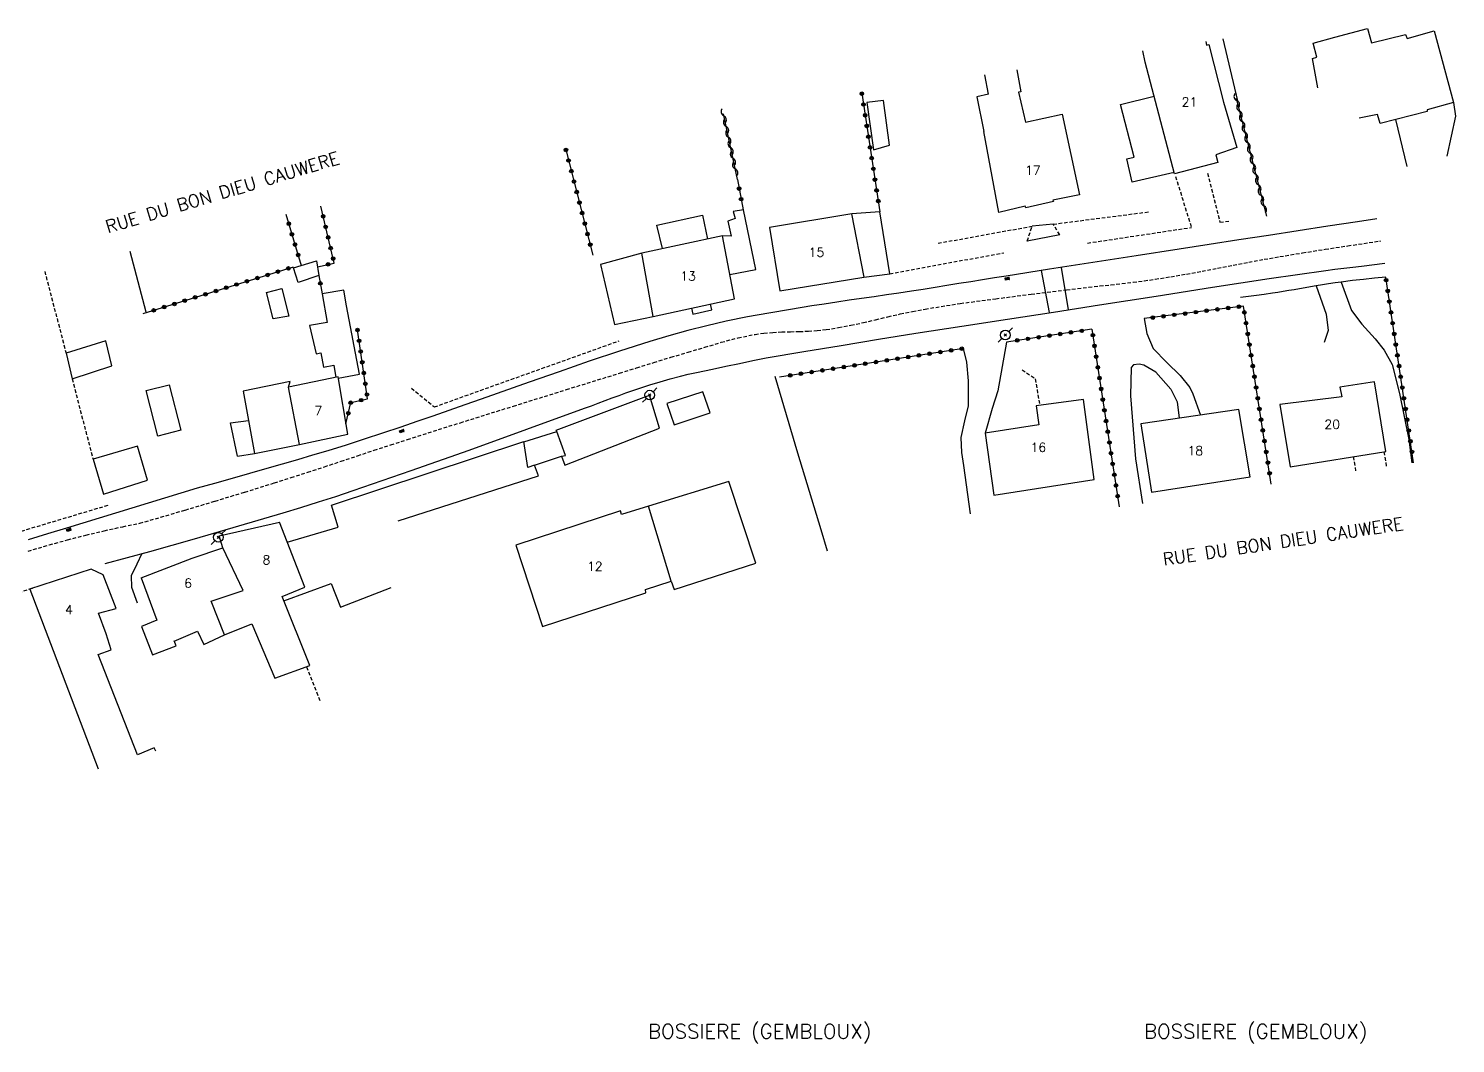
# Model space of a CAD drawing. Header units: millimetres. Extents: x 173000 to 174000, y 134000 to 135000.
# Drawn here: x 173361.5 to 173558.7, y 134235.2 to 134375.5 of the extents above; entities that cross this region are included whole.
import ezdxf
from ezdxf.enums import TextEntityAlignment as Align

# ---------------------------------------------------------------- set-up
doc = ezdxf.new("R2010")
doc.units = ezdxf.units.MM
doc.linetypes.add('DASHED', pattern=[0.75, 0.5, -0.25])
doc.layers.get('0').update_dxf_attribs({"linetype": 'CONTINUOUS'})
for name, color, linetype in [('W0001', 6, 'DASHED'), ('W0014', 7, 'CONTINUOUS'), ('W0017', 7, 'CONTINUOUS'), ('W0020', 2, 'CONTINUOUS'), ('W0101', 7, 'CONTINUOUS'), ('W0104', 1, 'CONTINUOUS'), ('W0105', 7, 'CONTINUOUS'), ('W0112', 1, 'DASHED'), ('W0303', 7, 'CONTINUOUS'), ('W0310', 3, 'CONTINUOUS'), ('W0323', 7, 'CONTINUOUS'), ('W0401', 7, 'CONTINUOUS'), ('W0473', 7, 'CONTINUOUS'), ('W0980', 7, 'CONTINUOUS'), ('W0989', 7, 'CONTINUOUS'), ('W0991', 7, 'CONTINUOUS'), ('W1102', 7, 'CONTINUOUS')]:
    doc.layers.add(name, color=color, linetype=linetype)
doc.styles.get("Standard").update_dxf_attribs({"font": 'romans.shx', "width": 0.85})

# ---------------------------------------------------------------- blocks, each defined once
blk = doc.blocks.new('T473')
for p, q in [((-0.166667, 0.166667), (0.166667, -0.166667)), ((-0.166667, -0.166667), (0.166667, 0.166667)), ((0.500001, 0.500001), (1.000002, 1.000002)), ((-1.000002, -1.000002), (-0.500001, -0.500001))]:
    blk.add_line(p, q)
blk.add_ellipse((0, 0), major_axis=(0.471405, 0.471405), ratio=1, start_param=5.4977871438, end_param=11.780972451)
blk = doc.blocks.new('T401')
for p, q in [((-0.3, 0.3), (0, 0.3)), ((-0.3, -0.25), (-0.3, 0.3)), ((-0.3, 0.15), (0, 0.15)), ((-0.3, 0), (0, 0)), ((0, 0.3), (0, -0.25)), ((-0.3, -0.15), (0, -0.15)), ((-0.3, -0.25), (-0.3, -0.3)), ((-0.3, -0.3), (0, -0.3)), ((0, -0.3), (0, -0.25))]:
    blk.add_line(p, q)
blk = doc.blocks.new('t323o')
at = {"color": 0, "linetype": 'Continuous'}
for radius in [0.25, 0.15]:
    blk.add_circle((0, 0), radius, dxfattribs=at)
blk = doc.blocks.new('t310o')
at = {"color": 0, "linetype": 'Continuous'}
for centre, start, end in [((-0.5, 0.38), 216.8699, 323.1304), ((0.5, -0.37), 36.8699, 143.1303)]:
    blk.add_arc(centre, 0.625, start, end, dxfattribs=at)

msp = doc.modelspace()

# ---------------------------------------------------------------- linework, layer by layer
at = {"layer": 'W0001'}
msp.add_lwpolyline([(173361.46, 134303.26), (173364.4, 134304.14), (173366.92, 134304.83), (173369.45, 134305.48), (173372, 134306.09), (173374.55, 134306.65), (173376.89, 134307.13), (173379.06, 134307.75), (173383.19, 134308.95), (173387.31, 134310.18), (173391.42, 134311.43), (173395.52, 134312.7), (173397.83, 134313.43), (173400.13, 134314.17), (173402.42, 134314.93), (173404.72, 134315.69), (173407.01, 134316.45), (173409.3, 134317.21), (173411.6, 134317.96), (173413.9, 134318.7), (173421.21, 134321.02), (173428.54, 134323.31), (173435.87, 134325.59), (173443.2, 134327.86), (173445.57, 134328.59), (173447.94, 134329.33), (173450.31, 134330.06), (173452.69, 134330.76), (173454.98, 134331.44), (173457.27, 134332.12), (173459.59, 134332.74), (173461.93, 134333.22), (173463.16, 134333.39), (173464.38, 134333.49), (173465.61, 134333.55), (173466.84, 134333.59), (173468.07, 134333.62), (173469.3, 134333.66), (173470.52, 134333.75), (173471.75, 134333.88), (173473.47, 134334.15), (173475.19, 134334.48), (173476.9, 134334.85), (173478.6, 134335.24), (173480.3, 134335.65), (173482, 134336.04), (173483.71, 134336.4), (173485.42, 134336.72), (173490.3, 134337.49), (173495.19, 134338.15), (173500.08, 134338.76), (173504.98, 134339.38), (173506.51, 134339.56), (173508.04, 134339.74), (173509.58, 134339.91), (173511.11, 134340.07), (173512.64, 134340.24), (173514.18, 134340.42), (173515.71, 134340.62), (173517.24, 134340.84), (173519.4, 134341.18), (173521.55, 134341.55), (173523.7, 134341.95), (173525.85, 134342.36), (173528, 134342.78), (173530.15, 134343.19), (173532.3, 134343.59), (173534.45, 134343.96), (173537.58, 134344.48), (173540.71, 134344.98), (173543.84, 134345.45), (173548.39, 134346.13)], dxfattribs=at)
at = {"layer": 'W0014'}
for points in [[(173547.84, 134349.2), (173547.84, 134349.2), (173545.2, 134348.78), (173541.1, 134348.15), (173536.99, 134347.52), (173532.88, 134346.89), (173528.77, 134346.26), (173524.67, 134345.63), (173520.56, 134345), (173514.58, 134344.07), (173508.6, 134343.15), (173502.62, 134342.22), (173496.64, 134341.28), (173495.01, 134341.02), (173493.37, 134340.76), (173491.73, 134340.49), (173490.09, 134340.23), (173488.45, 134339.96), (173486.82, 134339.7), (173485.18, 134339.44), (173483.54, 134339.18), (173481.82, 134338.92), (173480.1, 134338.67), (173478.38, 134338.42), (173476.66, 134338.17), (173474.94, 134337.93), (173473.22, 134337.67), (173471.5, 134337.41), (173469.79, 134337.14), (173466.82, 134336.66), (173463.85, 134336.17), (173460.88, 134335.65), (173457.93, 134335.05), (173455.28, 134334.42), (173452.64, 134333.74), (173450.02, 134333.01), (173447.41, 134332.24), (173443.21, 134330.91), (173439.03, 134329.5), (173434.88, 134328.05), (173430.72, 134326.6), (173428.49, 134325.84), (173426.28, 134325.06), (173424.06, 134324.27), (173421.84, 134323.49), (173419.63, 134322.7), (173417.41, 134321.93), (173415.19, 134321.16), (173412.96, 134320.4), (173410.45, 134319.56), (173407.93, 134318.74), (173405.41, 134317.93), (173402.88, 134317.14), (173400.79, 134316.51), (173398.69, 134315.89), (173396.58, 134315.29), (173394.48, 134314.69), (173392.07, 134314), (173389.66, 134313.31), (173387.25, 134312.63), (173384.83, 134311.95)], [(173463.48, 134329.96), (173468.65, 134330.83), (173473.81, 134331.69), (173478.98, 134332.54), (173484.16, 134333.37), (173490.5, 134334.37), (173496.84, 134335.34), (173503.19, 134336.31), (173509.54, 134337.28), (173517.36, 134338.5), (173525.17, 134339.74), (173533, 134340.94), (173540.83, 134342.06), (173542.06, 134342.22), (173543.29, 134342.37), (173544.53, 134342.52), (173545.76, 134342.65), (173548.95, 134343.06)], [(173549.08, 134341.14), (173547.54, 134340.99), (173546.01, 134340.82), (173544.48, 134340.65), (173542.95, 134340.45), (173542.08, 134340.33), (173541.2, 134340.19), (173540.33, 134340.05), (173539.46, 134339.91), (173538.7, 134339.79), (173537.95, 134339.66), (173537.19, 134339.53), (173536.44, 134339.39), (173535.68, 134339.26), (173534.93, 134339.13), (173534.17, 134339.01), (173533.42, 134338.89), (173532.31, 134338.73), (173531.21, 134338.58), (173530.11, 134338.43), (173529, 134338.3)], [(173372.14, 134301.55), (173378.3, 134303.24), (173384.45, 134304.98), (173390.59, 134306.75), (173396.72, 134308.57), (173399.15, 134309.31), (173401.58, 134310.07), (173404, 134310.84), (173406.41, 134311.64), (173414.43, 134314.39), (173422.42, 134317.24), (173430.39, 134320.12), (173438.36, 134323.01), (173439.32, 134323.36), (173440.27, 134323.71), (173441.23, 134324.07), (173442.18, 134324.43), (173443.14, 134324.78), (173444.09, 134325.13), (173445.05, 134325.47), (173446.02, 134325.8), (173447.41, 134326.24), (173448.8, 134326.67), (173450.2, 134327.07), (173451.61, 134327.45), (173452.71, 134327.72), (173453.82, 134327.96), (173454.93, 134328.19), (173456.04, 134328.43), (173457.9, 134328.82), (173459.76, 134329.21), (173461.62, 134329.59), (173463.48, 134329.96)], [(173384.83, 134311.95), (173380.32, 134310.58), (173375.81, 134309.21), (173371.3, 134307.83), (173366.79, 134306.45), (173364.13, 134305.64), (173361.47, 134304.82)]]:
    msp.add_lwpolyline(points, dxfattribs=at)
at = {"layer": 'W0017'}
for points in [[(173558.45, 134365.27), (173558.73, 134363.39), (173557.52, 134357.83)], [(173552.06, 134356.42), (173550.49, 134362.91)], [(173539.46, 134339.91), (173540.86, 134336.02), (173541.13, 134333.75), (173540.6, 134332.08)], [(173542.95, 134340.45), (173544.35, 134336.53), (173545.79, 134334.65), (173547.61, 134332.59), (173548.87, 134331.05), (173550, 134329.07), (173550.97, 134325.06), (173552.26, 134318.7), (173552.7, 134315.45)], [(173515.71, 134335.39), (173516.07, 134333.33), (173516.96, 134331.27), (173518.83, 134329.34), (173520.66, 134327.53)], [(173491.69, 134308.44), (173490.8, 134315.11), (173490.49, 134316.92), (173490.42, 134318.97), (173490.94, 134321.27), (173491.43, 134323.34), (173491.44, 134326.79), (173491.21, 134329.37), (173490.74, 134331.27)], [(173496.68, 134332.16), (173495.49, 134325.41), (173494.71, 134322.98), (173493.72, 134319.59)], [(173519.39, 134325.64), (173517.3, 134327.99), (173515.64, 134328.95), (173515.01, 134329.08), (173514.22, 134329.01), (173513.93, 134328.63), (173513.83, 134324.73), (173514.51, 134316.01), (173515.46, 134309.87)], [(173520.66, 134327.53), (173522.02, 134325.87), (173522.41, 134324.99), (173523.5, 134322.07)], [(173519.39, 134325.64), (173520.28, 134323.92), (173520.53, 134321.64)], [(173376.61, 134296.06), (173375.79, 134298.25), (173375.75, 134299.92), (173376.56, 134301.51), (173377.23, 134303)]]:
    msp.add_lwpolyline(points, dxfattribs=at)
at = {"layer": 'W0020'}
for points in [[(173504.24, 134342.47), (173505.22, 134336.63)], [(173501.49, 134342.04), (173502.59, 134336.23)]]:
    msp.add_lwpolyline(points, dxfattribs=at)
at = {"layer": 'W0101'}
for points in [[(173539.71, 134367.29), (173539.71, 134367.29), (173538.95, 134371.32), (173539.57, 134371.53), (173539.07, 134373.45), (173542.05, 134374.27)], [(173542.05, 134374.27), (173546.58, 134375.48), (173547.12, 134373.5), (173551.84, 134374.66), (173552.05, 134374.11), (173555.78, 134375.18), (173558.45, 134365.27)], [(173525.88, 134356.97), (173519.92, 134355.38), (173515.83, 134370.82), (173515.51, 134372.38)], [(173524.22, 134373.68), (173524.33, 134373.17), (173524.62, 134373.26), (173526.69, 134365.3), (173528.52, 134359.04), (173525.6, 134358.04), (173525.88, 134356.96), (173525.88, 134356.97)], [(173494.21, 134366.4), (173493.67, 134369.1)], [(173498.09, 134369.77), (173498.66, 134366.73)], [(173494.21, 134366.4), (173492.57, 134366.05), (173493.56, 134361.27)], [(173498.66, 134366.73), (173498.36, 134366.67)], [(173498.36, 134366.67), (173499.29, 134362.53)], [(173558.45, 134365.27), (173554.8, 134364.25), (173554.83, 134364.02), (173548.32, 134362.36), (173547.96, 134363.61), (173545.41, 134363.1)], [(173499.29, 134362.53), (173504.37, 134363.65), (173506.79, 134352.51)], [(173506.79, 134352.51), (173503.07, 134351.76), (173503.16, 134351.56), (173499.33, 134350.72), (173499.24, 134350.94), (173495.6, 134350.07), (173493.56, 134361.27)], [(173475.32, 134349.89), (173463.93, 134347.97), (173465.36, 134339.24)], [(173477.02, 134341.14), (173475.32, 134349.89)], [(173459.09, 134338.13), (173457.45, 134346.84), (173446.29, 134344.45)], [(173447.86, 134335.69), (173446.29, 134344.45)], [(173465.36, 134339.24), (173476.97, 134341.14)], [(173447.86, 134335.69), (173459.09, 134338.13)], [(173405.64, 134319.41), (173404.3, 134327.34), (173397.45, 134325.93)], [(173398.96, 134318), (173397.45, 134325.93)], [(173398.96, 134318), (173405.64, 134319.41)], [(173447.19, 134309.47), (173443.49, 134308.34), (173443.35, 134308.84), (173428.89, 134304.11), (173432.55, 134292.85), (173446.84, 134297.49), (173446.78, 134297.99), (173450.35, 134299.14)], [(173450.35, 134299.14), (173447.19, 134309.47)], [(173388.38, 134303.72), (173387.86, 134305.38), (173396.2, 134307.26)], [(173388.63, 134291.72), (173392.38, 134293.23), (173395.59, 134285.73), (173400.41, 134287.49), (173396.6, 134296.98), (173399.71, 134298.27), (173396.2, 134307.26)], [(173377.1, 134299.6), (173384.16, 134302.28), (173388.38, 134303.72)], [(173371.84, 134300.01), (173370.17, 134300.77), (173361.68, 134298)], [(173379.11, 134275.62), (173378.9, 134276.1), (173376.57, 134275.11), (173371.15, 134288.99), (173372.95, 134289.65), (173372.25, 134291.83), (173371.21, 134294.68), (173373.63, 134295.35), (173371.84, 134300.01)], [(173377.1, 134299.6), (173379.28, 134293.71), (173377.12, 134292.86), (173378.65, 134288.95), (173381.95, 134290.2), (173381.65, 134290.86), (173381.64, 134290.85), (173384.88, 134292.2), (173385.76, 134290.37), (173388.63, 134291.72)], [(173361.69, 134298), (173371.17, 134273.18)]]:
    msp.add_lwpolyline(points, dxfattribs=at)
for points in [[(173547.54, 134326.67), (173542.76, 134325.94), (173543.01, 134324.6), (173534.44, 134323.51), (173535.88, 134314.94), (173549.1, 134317.04)], [(173507.33, 134324.24), (173500.78, 134323.34), (173501.15, 134320.74), (173493.72, 134319.59), (173494.95, 134311.01), (173508.79, 134313.16)], [(173528.81, 134322.85), (173515.24, 134320.86), (173516.72, 134311.44), (173530.34, 134313.52)]]:
    msp.add_lwpolyline(points, close=True, dxfattribs=at)
at = {"layer": 'W0104'}
for points in [[(173519.86, 134355.6), (173514.07, 134354.26), (173513.3, 134357.47), (173514.34, 134357.72), (173512.43, 134364.96), (173517.08, 134366.13)], [(173458.46, 134341.5), (173462.04, 134342.17), (173460.33, 134350.43), (173458.92, 134350.2), (173459.18, 134349.24), (173458.15, 134348.85), (173458.65, 134346.78), (173457.45, 134346.84)], [(173449.16, 134345.07), (173448.36, 134348.3), (173454.68, 134349.69), (173455.34, 134346.39)], [(173480.54, 134341.59), (173479.18, 134350.15), (173475.32, 134349.89)], [(173446.29, 134344.45), (173440.58, 134342.89), (173442.51, 134334.6)], [(173476.97, 134341.14), (173480.54, 134341.59)], [(173404.33, 134327.18), (173407.26, 134327.73), (173405.45, 134337.18), (173405.12, 134339.35), (173402.11, 134338.8), (173402.81, 134334.88), (173400.37, 134334.46), (173401.29, 134330.54), (173401.92, 134330.67), (173402.3, 134328.7), (173403.72, 134328.97), (173403.99, 134327.28)], [(173442.51, 134334.6), (173447.87, 134335.69), (173447.86, 134335.69)], [(173397.45, 134325.93), (173397.7, 134326.69), (173391.21, 134325.38), (173392.74, 134316.78)], [(173403.41, 134309.64), (173429.97, 134318.4), (173429.96, 134318.39), (173434.52, 134319.82), (173434.44, 134319.98), (173447.36, 134324.83)], [(173435.2, 134316.39), (173435.65, 134315.14), (173448.72, 134320.27), (173447.36, 134324.83)], [(173454.72, 134325.26), (173449.76, 134323.65), (173450.77, 134320.74), (173455.71, 134322.37)], [(173455.71, 134322.37), (173454.72, 134325.26)], [(173390.43, 134316.38), (173389.42, 134321.02), (173391.93, 134321.33)], [(173431.47, 134315.14), (173435.2, 134316.39), (173435.75, 134316.47), (173434.52, 134319.82)], [(173390.43, 134316.38), (173392.74, 134316.78), (173398.96, 134318)], [(173412.62, 134307.45), (173432.01, 134313.67), (173431.47, 134315.14), (173430.54, 134314.82), (173429.97, 134318.4)], [(173458.33, 134312.88), (173447.19, 134309.47)], [(173450.35, 134299.14), (173450.77, 134297.95), (173462.02, 134301.59), (173458.33, 134312.88)], [(173397.27, 134304.5), (173404.33, 134306.58), (173403.41, 134309.64)], [(173396.83, 134296.4), (173403.33, 134298.79), (173404.63, 134295.51), (173411.66, 134298.23)]]:
    msp.add_lwpolyline(points, dxfattribs=at)
for points in [[(173479.66, 134365.52), (173477.38, 134365.24), (173478.29, 134358.71), (173480.51, 134359.37)], [(173401.67, 134341.34), (173398.81, 134340.38), (173398.14, 134342.42), (173401.32, 134343.4)], [(173396.55, 134339.57), (173397.48, 134335.75), (173395.36, 134335.36), (173394.43, 134339)], [(173367.55, 134327.09), (173373.05, 134328.86), (173372.19, 134332.33), (173366.72, 134330.62)], [(173379.39, 134319.15), (173377.77, 134325.45), (173380.95, 134326.27), (173382.58, 134319.97)], [(173371.88, 134311.16), (173377.97, 134313.08), (173376.61, 134317.76), (173370.44, 134315.96)]]:
    msp.add_lwpolyline(points, close=True, dxfattribs=at)
at = {"layer": 'W0105'}
for points in [[(173503.14, 134348.45), (173500.22, 134348.17)], [(173504.05, 134346.96), (173499.55, 134346.11)], [(173453.15, 134336.84), (173453.35, 134336.02), (173455.94, 134336.6), (173455.76, 134337.41)]]:
    msp.add_lwpolyline(points, dxfattribs=at)
at = {"layer": 'W0112'}
for points in [[(173520.04, 134355.04), (173522.23, 134347.99)], [(173524.47, 134355.49), (173526.18, 134348.7)], [(173503.14, 134348.45), (173516.36, 134350.15)], [(173504.05, 134346.96), (173503.14, 134348.45)], [(173526.18, 134348.7), (173527.52, 134348.89)], [(173487.22, 134345.81), (173500.22, 134348.17)], [(173499.55, 134346.11), (173500.22, 134348.17)], [(173507.86, 134345.83), (173522.23, 134347.99)], [(173480.54, 134341.59), (173496.31, 134344.5)], [(173363.76, 134341.92), (173366.72, 134330.62)], [(173414.45, 134325.79), (173417.61, 134323.2), (173443.17, 134332.33)], [(173367.55, 134327.09), (173370.44, 134315.96)], [(173498.83, 134328.32), (173500.66, 134327.08), (173501.22, 134323.69)], [(173548.84, 134317), (173549.18, 134314.93)], [(173544.61, 134316.33), (173544.93, 134314.29)], [(173316.75, 134294.41), (173319.62, 134293.62), (173336.84, 134298.94), (173372.72, 134309.68)], [(173362.02, 134298.11), (173355.42, 134296.01)], [(173401.81, 134282.6), (173399.94, 134287.32)]]:
    msp.add_lwpolyline(points, dxfattribs=at)
at = {"layer": 'W0303'}
for points in [[(173528.67, 134365.5), (173526.6, 134374.04)], [(173375.52, 134344.7), (173377.75, 134336.34)], [(173464.66, 134327.43), (173467.81, 134316.83), (173471.01, 134306.25), (173471.91, 134303.33)]]:
    msp.add_lwpolyline(points, dxfattribs=at)
at = {"layer": 'W0310'}
for points in [[(173528.42, 134365.82), (173532.59, 134349.54)], [(173459.51, 134354.62), (173457.55, 134363.69)]]:
    msp.add_lwpolyline(points, dxfattribs=at)
at = {"layer": 'W0323'}
for points in [[(173476.68, 134366.56), (173479.18, 134350.15)], [(173435.72, 134358.95), (173439.53, 134344.17)], [(173459.51, 134354.62), (173460.27, 134350.42)], [(173401.46, 134342.56), (173403.77, 134343.07), (173401.91, 134350.95)], [(173397.11, 134349.81), (173399.22, 134342.75)], [(173377.39, 134336.1), (173398.13, 134342.55)], [(173401.67, 134341.34), (173402.11, 134338.8)], [(173552.94, 134315.49), (173549.08, 134341.14)], [(173533.26, 134312.54), (173529.42, 134337.12), (173515.71, 134335.39)], [(173405.4, 134320.85), (173406.06, 134323.8), (173408.39, 134324.33), (173406.99, 134333.84)], [(173508.49, 134333.92), (173496.68, 134332.16)], [(173508.49, 134333.92), (173512.26, 134309.39)], [(173490.74, 134331.27), (173465.3, 134327.32)]]:
    msp.add_lwpolyline(points, dxfattribs=at)
at = {"layer": 'W1102'}
msp.add_lwpolyline([(173388.63, 134291.72), (173386.75, 134296.36), (173391.18, 134297.84), (173388.38, 134303.72)], dxfattribs=at)

# ---------------------------------------------------------------- block references
at = {"layer": 'W0310'}
for p, rotation in [((173528.5, 134365.52), 284.3488710694185), ((173457.61, 134363.42), 102.1765528998531), ((173528.87, 134364.07), 284.3488710694185), ((173457.93, 134361.95), 102.1765528998531), ((173529.24, 134362.62), 284.3488710694185), ((173529.61, 134361.16), 284.3488710694185), ((173458.24, 134360.49), 102.1765528998531), ((173529.98, 134359.71), 284.3488710694185), ((173458.56, 134359.02), 102.1765528998531), ((173458.88, 134357.56), 102.1765528998531), ((173530.36, 134358.26), 284.3488710694185), ((173459.19, 134356.09), 102.1765528998531), ((173530.73, 134356.8), 284.3488710694185), ((173531.1, 134355.35), 284.3488710694185), ((173531.47, 134353.9), 284.3488710694185), ((173531.84, 134352.44), 284.3488710694185), ((173532.22, 134350.99), 284.3488710694185)]:
    msp.add_blockref('t310o', p, dxfattribs=dict(at, rotation=rotation))
at = {"layer": 'W0323'}
for p, rotation in [((173476.69, 134366.47), 278.6707171767585), ((173476.92, 134364.98), 278.6707171767585), ((173477.15, 134363.5), 278.6707171767585), ((173477.37, 134362.02), 278.6707171767585), ((173477.6, 134360.53), 278.6707171767585), ((173435.79, 134358.7), 284.4431635754243), ((173477.82, 134359.05), 278.6707171767585), ((173436.16, 134357.24), 284.4431635754243), ((173478.05, 134357.57), 278.6707171767585), ((173478.28, 134356.09), 278.6707171767585), ((173436.54, 134355.79), 284.4431635754243), ((173436.91, 134354.34), 284.4431635754243), ((173478.5, 134354.6), 278.6707171767585), ((173437.29, 134352.89), 284.4431635754243), ((173459.73, 134353.37), 280.2604646193622), ((173478.73, 134353.12), 278.6707171767585), ((173437.66, 134351.43), 284.4431635754243), ((173460, 134351.9), 280.2604646193622), ((173478.95, 134351.64), 278.6707171767585), ((173397.5, 134348.5), 286.6355552044147), ((173402.25, 134349.53), 103.2892137021213), ((173402.59, 134348.07), 103.2892137021213), ((173438.03, 134349.98), 284.4431635754243), ((173438.41, 134348.53), 284.4431635754243), ((173397.93, 134347.06), 286.6355552044147), ((173402.94, 134346.61), 103.2892137021213), ((173438.78, 134347.08), 284.4431635754243), ((173398.36, 134345.63), 286.6355552044147), ((173398.79, 134344.19), 286.6355552044147), ((173403.28, 134345.15), 103.2892137021213), ((173439.16, 134345.62), 284.4431635754243), ((173397.44, 134342.33), 17.2770766194778), ((173402.93, 134342.89), 12.39748595935256), ((173403.63, 134343.69), 103.2892137021213), ((173391.72, 134340.55), 17.2770766194778), ((173393.15, 134341), 17.2770766194778), ((173394.58, 134341.44), 17.2770766194778), ((173396.01, 134341.89), 17.2770766194778), ((173401.86, 134340.27), 279.9540724976315), ((173549.14, 134340.71), 98.57591703846533), ((173384.55, 134338.32), 17.2770766194778), ((173385.99, 134338.77), 17.2770766194778), ((173387.42, 134339.21), 17.2770766194778), ((173388.85, 134339.66), 17.2770766194778), ((173390.28, 134340.11), 17.2770766194778), ((173549.37, 134339.22), 98.57591703846533), ((173378.82, 134336.54), 17.2770766194778), ((173380.26, 134336.99), 17.2770766194778), ((173381.69, 134337.43), 17.2770766194778), ((173383.12, 134337.88), 17.2770766194778), ((173522.85, 134336.29), 187.1666964778881), ((173524.33, 134336.48), 187.1666964778881), ((173525.82, 134336.66), 187.1666964778881), ((173527.31, 134336.85), 187.1666964778881), ((173528.8, 134337.04), 187.1666964778881), ((173529.55, 134336.25), 98.88875243111718), ((173549.59, 134337.74), 98.57591703846533), ((173549.81, 134336.26), 98.57591703846533), ((173516.89, 134335.54), 187.1666964778881), ((173518.38, 134335.73), 187.1666964778881), ((173519.87, 134335.92), 187.1666964778881), ((173521.36, 134336.1), 187.1666964778881), ((173529.78, 134334.77), 98.88875243111718), ((173550.04, 134334.77), 98.57591703846533), ((173406.99, 134333.82), 98.37784994501337), ((173407.21, 134332.33), 98.37784994501337), ((173498.17, 134332.38), 188.5020506816041), ((173499.65, 134332.6), 188.5020506816041), ((173501.13, 134332.82), 188.5020506816041), ((173502.62, 134333.05), 188.5020506816041), ((173504.1, 134333.27), 188.5020506816041), ((173505.58, 134333.49), 188.5020506816041), ((173507.07, 134333.71), 188.5020506816041), ((173508.62, 134333.11), 278.7426771249972), ((173530.02, 134333.29), 98.88875243111718), ((173550.26, 134333.29), 98.57591703846533), ((173407.43, 134330.85), 98.37784994501337), ((173486.05, 134330.54), 188.8146917792432), ((173487.54, 134330.77), 188.8146917792432), ((173489.02, 134331), 188.8146917792432), ((173490.5, 134331.23), 188.8146917792432), ((173508.84, 134331.63), 278.7426771249972), ((173530.25, 134331.8), 98.88875243111718), ((173530.48, 134330.32), 98.88875243111718), ((173550.48, 134331.81), 98.57591703846533), ((173550.71, 134330.32), 98.57591703846533), ((173407.65, 134329.36), 98.37784994501337), ((173472.71, 134328.47), 188.8146917792432), ((173474.2, 134328.7), 188.8146917792432), ((173475.68, 134328.93), 188.8146917792432), ((173477.16, 134329.16), 188.8146917792432), ((173478.64, 134329.39), 188.8146917792432), ((173480.13, 134329.62), 188.8146917792432), ((173481.61, 134329.85), 188.8146917792432), ((173483.09, 134330.08), 188.8146917792432), ((173484.57, 134330.31), 188.8146917792432), ((173509.07, 134330.14), 278.7426771249972), ((173509.3, 134328.66), 278.7426771249972), ((173530.71, 134328.84), 98.88875243111718), ((173550.93, 134328.84), 98.57591703846533), ((173407.87, 134327.88), 98.37784994501337), ((173408.08, 134326.4), 98.37784994501337), ((173466.79, 134327.55), 188.8146917792432), ((173468.27, 134327.78), 188.8146917792432), ((173469.75, 134328.01), 188.8146917792432), ((173471.23, 134328.24), 188.8146917792432), ((173509.53, 134327.18), 278.7426771249972), ((173530.94, 134327.36), 98.88875243111718), ((173551.16, 134327.36), 98.57591703846533), ((173408.3, 134324.91), 98.37784994501337), ((173509.76, 134325.69), 278.7426771249972), ((173531.18, 134325.88), 98.88875243111718), ((173551.38, 134325.87), 98.57591703846533), ((173406.05, 134323.78), 77.38067770652098), ((173407.5, 134324.13), 12.80426606528675), ((173509.98, 134324.21), 278.7426771249972), ((173510.21, 134322.73), 278.7426771249972), ((173531.41, 134324.39), 98.88875243111718), ((173531.64, 134322.91), 98.88875243111718), ((173551.6, 134324.39), 98.57591703846533), ((173551.83, 134322.91), 98.57591703846533), ((173405.72, 134322.32), 77.38067770652098), ((173510.44, 134321.25), 278.7426771249972), ((173531.87, 134321.43), 98.88875243111718), ((173552.05, 134321.42), 98.57591703846533), ((173510.67, 134319.76), 278.7426771249972), ((173532.1, 134319.95), 98.88875243111718), ((173552.27, 134319.94), 98.57591703846533), ((173510.9, 134318.28), 278.7426771249972), ((173511.12, 134316.8), 278.7426771249972), ((173532.33, 134318.47), 98.88875243111718), ((173532.57, 134316.98), 98.88875243111718), ((173552.5, 134318.46), 98.57591703846533), ((173552.72, 134316.97), 98.57591703846533), ((173511.35, 134315.32), 278.7426771249972), ((173532.8, 134315.5), 98.88875243111718), ((173511.58, 134313.83), 278.7426771249972), ((173533.03, 134314.02), 98.88875243111718), ((173511.81, 134312.35), 278.7426771249972), ((173512.04, 134310.87), 278.7426771249972)]:
    msp.add_blockref('t323o', p, dxfattribs=dict(at, rotation=rotation))
at = {"layer": 'W0401'}
for p, rotation in [((173496.77, 134341.07), 98.95790169625312), ((173413.07, 134320), 108.5915556714759), ((173367.05, 134306.35), 107.0295187290507)]:
    msp.add_blockref('T401', p, dxfattribs=dict(at, rotation=rotation))
at = {"layer": 'W0473'}
for p in [(173496.52, 134333.13), (173447.38, 134324.83), (173387.76, 134305.19)]:
    msp.add_blockref('T473', p, dxfattribs=at)

# ---------------------------------------------------------------- texts
at = {"layer": 'W0980'}
for p in [(173462.56, 134236.77), (173531.11, 134236.77)]:
    msp.add_text('BOSSIERE (GEMBLOUX)', height=2, dxfattribs=at).set_placement(p, align=Align.MIDDLE)
at = {"layer": 'W0989'}
for rotation, p in [(16.6992, (173372.49, 134347.19)), (8.528, (173518.41, 134301.27))]:
    msp.add_text('RUE DU BON DIEU CAUWERE', height=1.75, rotation=rotation, dxfattribs=at).set_placement(p)
at = {"layer": 'W0991'}
for s, p in [('21', (173521.96, 134365.33)), ('17', (173500.32, 134355.9)), ('15', (173470.42, 134344.57)), ('13', (173452.68, 134341.27)), ('7', (173401.58, 134322.67)), ('20', (173541.69, 134320.8)), ('16', (173501.09, 134317.62)), ('18', (173522.78, 134317.15)), ('8', (173394.4, 134302.06)), ('12', (173439.79, 134301.16)), ('6', (173383.58, 134298.85)), ('4', (173367.11, 134295.19))]:
    msp.add_text(s, height=1.25, dxfattribs=at).set_placement(p, align=Align.MIDDLE_CENTER)

doc.saveas('drawing.dxf')
